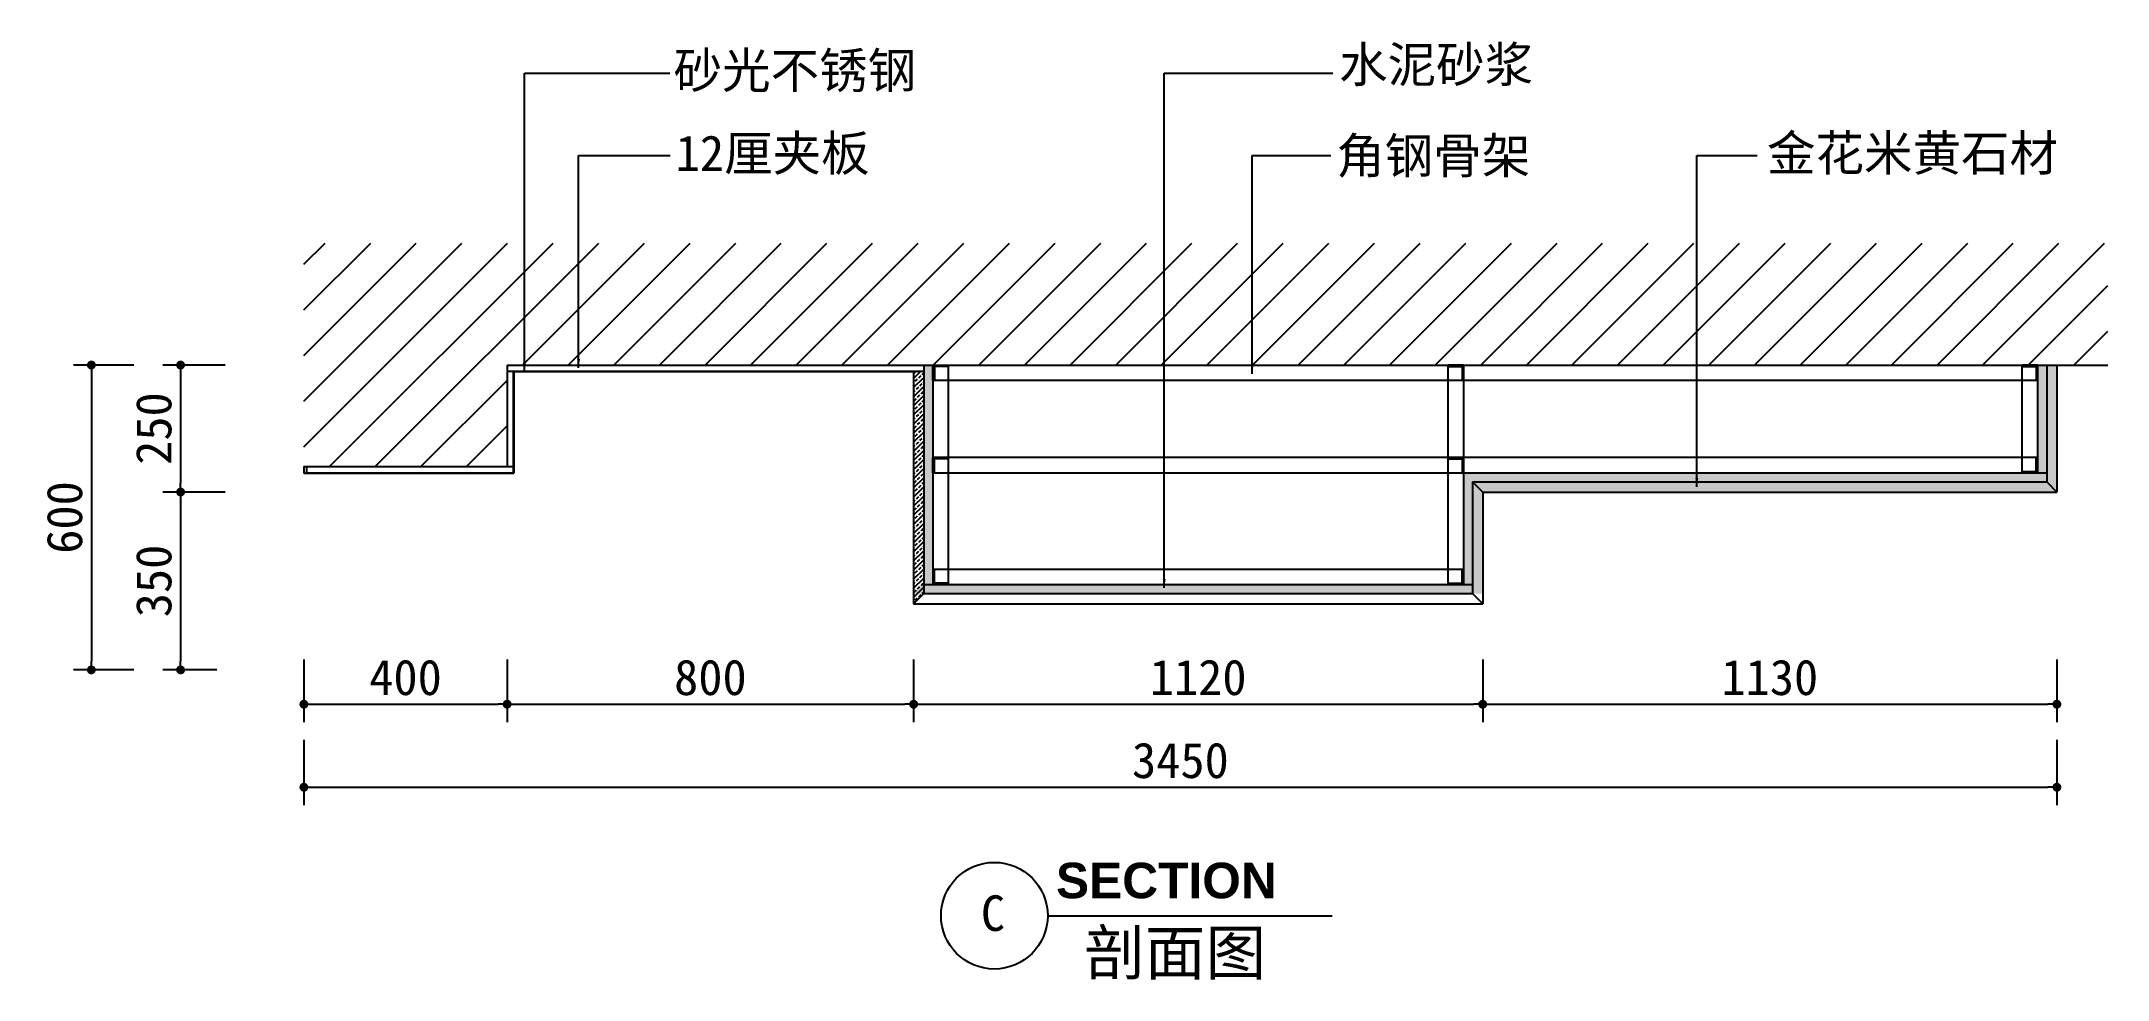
# Model space of a CAD drawing. Extents: x 2719 to 6785, y 936 to 2783.
import ezdxf

# ---------------------------------------------------------------- set-up
doc = ezdxf.new("R2010")
doc.units = 0
doc.header["$MEASUREMENT"] = 0
doc.layers.get('0').update_dxf_attribs({"linetype": 'CONTINUOUS'})
doc.layers.get('DEFPOINTS').update_dxf_attribs({"linetype": 'CONTINUOUS'})
for name, color, linetype in [('2', 2, 'CONTINUOUS'), ('3', 3, 'CONTINUOUS'), ('7', 7, 'CONTINUOUS'), ('BH', 3, 'CONTINUOUS'), ('DIM', 3, 'CONTINUOUS'), ('TEXT', 3, 'CONTINUOUS')]:
    doc.layers.add(name, color=color, linetype=linetype)
doc.styles.add('HT', font='swisseb.ttf')
doc.styles.add('HZ', font='SIMFANG0.TTF')
doc.dimstyles.new('ISO-25', dxfattribs={"dimscale": 35, "dimtxt": 2, "dimasz": 0.5, "dimexe": 1, "dimexo": 1, "dimgap": 0.5, "dimtad": 1, "dimdec": 0, "dimtxsty": 'HZ', "dimblk1": 'DOT', "dimblk2": 'DOT', "dimsah": 1, "dimcen": 0, "dimclrd": 256, "dimclre": 256, "dimclrt": 256, "dimazin": 3, "dimtfac": 0.5, "dimtdec": 0, "dimtix": 1, "dimtmove": 0, "dimatfit": 3, "dimtolj": 1, "dimtzin": 0})
pattern_1 = [(45, (18092.3, -30753.07), (-44.90128, 44.90128), [])]

# ---------------------------------------------------------------- blocks, each defined once
blk = doc.blocks.new('_DOT')
at = {"color": 0, "linetype": 'BYBLOCK'}
blk.add_line((-0.5, 0), (-1, 0), dxfattribs=at)
at = {"color": 0, "linetype": 'BYBLOCK', "const_width": 0.5}
blk.add_lwpolyline([(-0.25, 0, 1), (0.25, 0, 1)], format="xyb", close=True, dxfattribs=at)
blk = doc.blocks.new('*D5')
at = {"linetype": 'BYBLOCK'}
for p, q in [((-14857, 32161.5), (-14857, 32033.1)), ((-11407, 32161.5), (-11407, 32033.1)), ((-14839.5, 32068.1), (-11424.5, 32068.1))]:
    blk.add_line(p, q, dxfattribs=at)
at = {"layer": 'DEFPOINTS', "color": 0, "linetype": 'BYBLOCK'}
for p in [(-14857, 32196.5), (-11407, 32196.5), (-11407, 32068.1)]:
    blk.add_point(p, dxfattribs=at)
at = {"linetype": 'BYBLOCK', "xscale": 17.5, "yscale": 17.5, "zscale": 17.5, "rotation": 180}
blk.add_blockref('_DOT', (-14857, 32068.1), dxfattribs=at)
at = {"linetype": 'BYBLOCK', "xscale": 17.5, "yscale": 17.5, "zscale": 17.5}
blk.add_blockref('_DOT', (-11407, 32068.1), dxfattribs=at)
at = {"linetype": 'BYBLOCK', "insert": (-13132, 32120.6), "char_height": 70, "attachment_point": 5, "style": 'HZ'}
blk.add_mtext('\\A1;3450', dxfattribs=at)
blk = doc.blocks.new('*D2')
at = {"linetype": 'BYBLOCK'}
for p, q in [((-14457, 32319.5), (-14457, 32196.5)), ((-13657, 32319.5), (-13657, 32196.5)), ((-14439.5, 32231.5), (-13674.5, 32231.5))]:
    blk.add_line(p, q, dxfattribs=at)
at = {"layer": 'DEFPOINTS', "color": 0, "linetype": 'BYBLOCK'}
for p in [(-14457, 32354.5), (-13657, 32354.5), (-13657, 32231.5)]:
    blk.add_point(p, dxfattribs=at)
at = {"linetype": 'BYBLOCK', "xscale": 17.5, "yscale": 17.5, "zscale": 17.5, "rotation": 180}
blk.add_blockref('_DOT', (-14457, 32231.5), dxfattribs=at)
at = {"linetype": 'BYBLOCK', "xscale": 17.5, "yscale": 17.5, "zscale": 17.5}
blk.add_blockref('_DOT', (-13657, 32231.5), dxfattribs=at)
at = {"linetype": 'BYBLOCK', "insert": (-14057, 32284), "char_height": 70, "attachment_point": 5, "style": 'HZ'}
blk.add_mtext('\\A1;800', dxfattribs=at)
blk = doc.blocks.new('*D8')
at = {"linetype": 'BYBLOCK'}
for p, q in [((-15012.1, 32649.1), (-15134.7, 32649.1)), ((-15099.7, 32631.6), (-15099.7, 32316.6)), ((-15028.4, 32299.1), (-15134.7, 32299.1))]:
    blk.add_line(p, q, dxfattribs=at)
at = {"layer": 'DEFPOINTS', "color": 0, "linetype": 'BYBLOCK'}
for p in [(-14977.1, 32649.1), (-15099.7, 32299.1), (-14993.4, 32299.1)]:
    blk.add_point(p, dxfattribs=at)
at = {"linetype": 'BYBLOCK', "xscale": 17.5, "yscale": 17.5, "zscale": 17.5}
for p, rotation in [((-15099.7, 32649.1), 90), ((-15099.7, 32299.1), 270)]:
    blk.add_blockref('_DOT', p, dxfattribs=dict(at, rotation=rotation))
at = {"linetype": 'BYBLOCK', "insert": (-15152.2, 32474.1), "char_height": 70, "attachment_point": 5, "rotation": 90, "style": 'HZ'}
blk.add_mtext('\\A1;350', dxfattribs=at)
blk = doc.blocks.new('*D6')
at = {"linetype": 'BYBLOCK'}
for p, q in [((-15191.9, 32899.1), (-15310.3, 32899.1)), ((-15275.3, 32881.6), (-15275.3, 32316.6)), ((-15191.9, 32299.1), (-15310.3, 32299.1))]:
    blk.add_line(p, q, dxfattribs=at)
at = {"layer": 'DEFPOINTS', "color": 0, "linetype": 'BYBLOCK'}
for p in [(-15156.9, 32899.1), (-15275.3, 32299.1), (-15156.9, 32299.1)]:
    blk.add_point(p, dxfattribs=at)
at = {"linetype": 'BYBLOCK', "xscale": 17.5, "yscale": 17.5, "zscale": 17.5}
for p, rotation in [((-15275.3, 32899.1), 90), ((-15275.3, 32299.1), 270)]:
    blk.add_blockref('_DOT', p, dxfattribs=dict(at, rotation=rotation))
at = {"linetype": 'BYBLOCK', "insert": (-15327.8, 32599.1), "char_height": 70, "attachment_point": 5, "rotation": 90, "style": 'HZ'}
blk.add_mtext('\\A1;600', dxfattribs=at)
blk = doc.blocks.new('*D1')
at = {"linetype": 'BYBLOCK'}
for p, q in [((-14857, 32319.5), (-14857, 32196.5)), ((-14457, 32319.5), (-14457, 32196.5)), ((-14839.5, 32231.5), (-14474.5, 32231.5))]:
    blk.add_line(p, q, dxfattribs=at)
at = {"layer": 'DEFPOINTS', "color": 0, "linetype": 'BYBLOCK'}
for p in [(-14857, 32354.5), (-14457, 32354.5), (-14457, 32231.5)]:
    blk.add_point(p, dxfattribs=at)
at = {"linetype": 'BYBLOCK', "xscale": 17.5, "yscale": 17.5, "zscale": 17.5, "rotation": 180}
blk.add_blockref('_DOT', (-14857, 32231.5), dxfattribs=at)
at = {"linetype": 'BYBLOCK', "xscale": 17.5, "yscale": 17.5, "zscale": 17.5}
blk.add_blockref('_DOT', (-14457, 32231.5), dxfattribs=at)
at = {"linetype": 'BYBLOCK', "insert": (-14657, 32284), "char_height": 70, "attachment_point": 5, "style": 'HZ'}
blk.add_mtext('\\A1;400', dxfattribs=at)
blk = doc.blocks.new('*D7')
at = {"linetype": 'BYBLOCK'}
for p, q in [((-15012.1, 32899.1), (-15134.7, 32899.1)), ((-15099.7, 32881.6), (-15099.7, 32666.6)), ((-15012.1, 32649.1), (-15134.7, 32649.1))]:
    blk.add_line(p, q, dxfattribs=at)
at = {"layer": 'DEFPOINTS', "color": 0, "linetype": 'BYBLOCK'}
for p in [(-14977.1, 32899.1), (-15099.7, 32649.1), (-14977.1, 32649.1)]:
    blk.add_point(p, dxfattribs=at)
at = {"linetype": 'BYBLOCK', "xscale": 17.5, "yscale": 17.5, "zscale": 17.5}
for p, rotation in [((-15099.7, 32899.1), 90), ((-15099.7, 32649.1), 270)]:
    blk.add_blockref('_DOT', p, dxfattribs=dict(at, rotation=rotation))
at = {"linetype": 'BYBLOCK', "insert": (-15152.2, 32774.1), "char_height": 70, "attachment_point": 5, "rotation": 90, "style": 'HZ'}
blk.add_mtext('\\A1;250', dxfattribs=at)
blk = doc.blocks.new('*D4')
at = {"linetype": 'BYBLOCK'}
for p, q in [((-12537, 32319.5), (-12537, 32196.5)), ((-11407, 32319.5), (-11407, 32196.5)), ((-12519.5, 32231.5), (-11424.5, 32231.5))]:
    blk.add_line(p, q, dxfattribs=at)
at = {"layer": 'DEFPOINTS', "color": 0, "linetype": 'BYBLOCK'}
for p in [(-12537, 32354.5), (-11407, 32354.5), (-11407, 32231.5)]:
    blk.add_point(p, dxfattribs=at)
at = {"linetype": 'BYBLOCK', "xscale": 17.5, "yscale": 17.5, "zscale": 17.5, "rotation": 180}
blk.add_blockref('_DOT', (-12537, 32231.5), dxfattribs=at)
at = {"linetype": 'BYBLOCK', "xscale": 17.5, "yscale": 17.5, "zscale": 17.5}
blk.add_blockref('_DOT', (-11407, 32231.5), dxfattribs=at)
at = {"linetype": 'BYBLOCK', "insert": (-11972, 32284), "char_height": 70, "attachment_point": 5, "style": 'HZ'}
blk.add_mtext('\\A1;1130', dxfattribs=at)
blk = doc.blocks.new('*D3')
at = {"linetype": 'BYBLOCK'}
for p, q in [((-13657, 32319.5), (-13657, 32196.5)), ((-12537, 32319.5), (-12537, 32196.5)), ((-13639.5, 32231.5), (-12554.5, 32231.5))]:
    blk.add_line(p, q, dxfattribs=at)
at = {"layer": 'DEFPOINTS', "color": 0, "linetype": 'BYBLOCK'}
for p in [(-13657, 32354.5), (-12537, 32354.5), (-12537, 32231.5)]:
    blk.add_point(p, dxfattribs=at)
at = {"linetype": 'BYBLOCK', "xscale": 17.5, "yscale": 17.5, "zscale": 17.5, "rotation": 180}
blk.add_blockref('_DOT', (-13657, 32231.5), dxfattribs=at)
at = {"linetype": 'BYBLOCK', "xscale": 17.5, "yscale": 17.5, "zscale": 17.5}
blk.add_blockref('_DOT', (-12537, 32231.5), dxfattribs=at)
at = {"linetype": 'BYBLOCK', "insert": (-13097, 32284), "char_height": 70, "attachment_point": 5, "style": 'HZ'}
blk.add_mtext('\\A1;1120', dxfattribs=at)

msp = doc.modelspace()

# ---------------------------------------------------------------- hatches: boundary and pattern name
at = {"layer": 'BH'}
h = msp.add_hatch(dxfattribs=at)
h.set_pattern_fill('ANSI31', color=256, scale=20, style=0)
h.set_pattern_definition(pattern_1)
h.paths.add_polyline_path([(3235.3, 2386.1), (3235.3, 1946.1), (3635.3, 1946.1), (3635.3, 2146.1), (6685.3, 2146.1), (6685.3, 2386.1)])
h = msp.add_hatch(dxfattribs=at)
h.set_pattern_fill('ANSI31', color=256, scale=20, style=0)
h.set_pattern_definition(pattern_1)
h.paths.add_polyline_path([(6785.3, 2386.1), (6685.3, 2386.1), (6685.3, 2146.1), (6785.3, 2146.1)])
h = msp.add_hatch(dxfattribs=at)
h.set_pattern_fill('ANSI33', color=256, scale=2, style=0)
h.set_pattern_definition([(45, (28808.791, -28272.525), (-8.980256, 8.980256), []), (45, (28817.771, -28272.525), (-8.980256, 8.980256), [6.35, -3.175])])
h.paths.add_polyline_path([(5535.3, 1716.1), (4455.3, 1716.1), (4435.3, 1696.1), (5555.3, 1696.1)])
h.paths.add_polyline_path([(5555.3, 1896.1), (5535.3, 1916.1), (5535.3, 1716.1), (5555.3, 1696.1)])
h.paths.add_polyline_path([(6665.3, 1916.1), (5535.3, 1916.1), (5555.3, 1896.1), (6685.3, 1896.1)])
h.paths.add_polyline_path([(6685.3, 2146.1), (6665.3, 2146.1), (6665.3, 1916.1), (6685.3, 1896.1)])
h = msp.add_hatch(dxfattribs=at)
h.set_pattern_fill('ANSI33', color=256, scale=2, style=0)
h.set_pattern_definition([(45, (28808.791, -28232.525), (-8.980256, 8.980256), []), (45, (28817.771, -28232.525), (-8.980256, 8.980256), [6.35, -3.175])])
h.paths.add_polyline_path([(4455.3, 2134.1), (4435.3, 2134.1), (4435.3, 1676.1), (4455.3, 1696.1)])
h = msp.add_hatch(dxfattribs=at)
h.set_pattern_fill('AR-CONC', color=256, scale=0.5, style=0)
h.set_pattern_definition([(50, (28808.79, -28272.525), (91.09233, -7.96954), [9.525, -104.775]), (355, (28808.79, -28272.525), (-17.62141, 95.52832), [7.62, -83.82]), (100.451, (28816.38, -28273.19), (73.47125, 87.55834), [8.095, -89.045]), (46.1842, (28808.79, -28247.13), (135.53952, -21.02116), [14.2875, -157.1625]), (96.6356, (28820.09, -28248.88), (118.7021, 123.7128), [12.1425, -133.5675]), (351.184, (28808.79, -28247.13), (118.7023, 123.71256), [11.43, -125.73]), (21, (28821.49, -28253.475), (75.80744, -51.13276), [9.525, -104.775]), (326, (28821.49, -28253.475), (30.90101, 92.09398), [7.62, -83.82]), (71.4514, (28827.81, -28257.74), (106.70825, 40.96143), [8.095, -89.045]), (37.5, (28808.79, -28272.525), (1.544302, 42.27752), [0, -82.804, 0, -85.09, 0, -84.1375]), (7.5, (28808.79, -28272.525), (33.40983, 50.09029), [0, -48.514, 0, -80.899, 0, -32.0675]), (327.5, (28780.47, -28272.525), (67.795298, -2.864372), [0, -31.75, 0, -99.06, 0, -131.445]), (317.5, (28767.77, -28272.525), (74.06459, 12.71325), [0, -41.275, 0, -65.786, 0, -93.345])])
h.paths.add_polyline_path([(4473.3, 2146.1), (4455.3, 2146.1), (4455.3, 1714.1), (4473.3, 1714.1)])
h.paths.add_polyline_path([(4455.3, 1714.1), (4455.3, 1696.1), (5535.3, 1696.1), (5535.3, 1714.1)])
h.paths.add_polyline_path([(6665.3, 1934.1), (5517.3, 1934.1), (5517.3, 1714.1), (5535.3, 1714.1), (5535.3, 1916.1), (6665.3, 1916.1)])
h.paths.add_polyline_path([(6665.3, 2146.1), (6647.3, 2146.1), (6647.3, 1934.1), (6665.3, 1934.1)])
h = msp.add_hatch(dxfattribs=at)
h.set_pattern_fill('ANSI32', color=256, scale=10, style=0)
h.set_pattern_definition([(315, (4473.4368, 2158.0646), (-2.65165, -2.65165), []), (315, (4475.2045, 2158.0646), (-2.65165, -2.65165), [])])
edge = h.paths.add_edge_path()
edge.add_arc((4474.4, 2145.1), 1, 90, 180, ccw=False)
edge.add_line((4474.4, 2146.1), (4503.4, 2146.1))
edge.add_line((4503.4, 2146.1), (4503.4, 2145.4))
edge.add_arc((4501.4, 2145.4), 2, -90, 0, ccw=False)
edge.add_line((4501.4, 2143.4), (4478.1, 2143.4))
edge.add_arc((4478.1, 2141.4), 2, 90, 180)
edge.add_line((4476.1, 2141.4), (4476.1, 2118.1))
edge.add_arc((4474.1, 2118.1), 2, -90, 0, ccw=False)
edge.add_line((4474.1, 2116.1), (4473.4, 2116.1))
edge.add_line((4473.4, 2116.1), (4473.4, 2145.1))
h = msp.add_hatch(dxfattribs=at)
h.set_pattern_fill('ANSI32', color=256, scale=10, style=0)
h.set_pattern_definition([(225, (5517.2763, 2158.0646), (2.65165, -2.65165), []), (225, (5515.5085, 2158.0646), (2.65165, -2.65165), [])])
edge = h.paths.add_edge_path()
edge.add_arc((5516.3, 2145.1), 1, 0, 90)
edge.add_line((5516.3, 2146.1), (5487.3, 2146.1))
edge.add_line((5487.3, 2146.1), (5487.3, 2145.4))
edge.add_arc((5489.3, 2145.4), 2, 180, 270)
edge.add_line((5489.3, 2143.4), (5512.6, 2143.4))
edge.add_arc((5512.6, 2141.4), 2, 0, 90, ccw=False)
edge.add_line((5514.6, 2141.4), (5514.6, 2118.1))
edge.add_arc((5516.6, 2118.1), 2, 180, 270)
edge.add_line((5516.6, 2116.1), (5517.3, 2116.1))
edge.add_line((5517.3, 2116.1), (5517.3, 2145.1))
h = msp.add_hatch(dxfattribs=at)
h.set_pattern_fill('ANSI32', color=256, scale=10, style=0)
h.set_pattern_definition([(225, (6647.2763, 2158.0646), (2.65165, -2.65165), []), (225, (6645.5085, 2158.0646), (2.65165, -2.65165), [])])
edge = h.paths.add_edge_path()
edge.add_arc((6646.3, 2145.1), 1, 0, 90)
edge.add_line((6646.3, 2146.1), (6617.3, 2146.1))
edge.add_line((6617.3, 2146.1), (6617.3, 2145.4))
edge.add_arc((6619.3, 2145.4), 2, 180, 270)
edge.add_line((6619.3, 2143.4), (6642.6, 2143.4))
edge.add_arc((6642.6, 2141.4), 2, 0, 90, ccw=False)
edge.add_line((6644.6, 2141.4), (6644.6, 2118.1))
edge.add_arc((6646.6, 2118.1), 2, 180, 270)
edge.add_line((6646.6, 2116.1), (6647.3, 2116.1))
edge.add_line((6647.3, 2116.1), (6647.3, 2145.1))
h = msp.add_hatch(dxfattribs=at)
h.set_pattern_fill('ANSI32', color=256, scale=10, style=0)
h.set_pattern_definition([(315, (4473.2763, 1976.0646), (-2.65165, -2.65165), []), (315, (4475.044, 1976.0646), (-2.65165, -2.65165), [])])
edge = h.paths.add_edge_path()
edge.add_arc((4474.3, 1963.1), 1, 90, 180, ccw=False)
edge.add_line((4474.3, 1964.1), (4503.3, 1964.1))
edge.add_line((4503.3, 1964.1), (4503.3, 1963.4))
edge.add_arc((4501.3, 1963.4), 2, -90, 0, ccw=False)
edge.add_line((4501.3, 1961.4), (4477.9, 1961.4))
edge.add_arc((4477.9, 1959.4), 2, 90, 180)
edge.add_line((4475.9, 1959.4), (4475.9, 1936.1))
edge.add_arc((4473.9, 1936.1), 2, -90, 0, ccw=False)
edge.add_line((4473.9, 1934.1), (4473.3, 1934.1))
edge.add_line((4473.3, 1934.1), (4473.3, 1963.1))
h = msp.add_hatch(dxfattribs=at)
h.set_pattern_fill('ANSI32', color=256, scale=10, style=0)
h.set_pattern_definition([(225, (5517.2763, 1976.0646), (2.65165, -2.65165), []), (225, (5515.5085, 1976.0646), (2.65165, -2.65165), [])])
edge = h.paths.add_edge_path()
edge.add_arc((5516.3, 1963.1), 1, 0, 90)
edge.add_line((5516.3, 1964.1), (5487.3, 1964.1))
edge.add_line((5487.3, 1964.1), (5487.3, 1963.4))
edge.add_arc((5489.3, 1963.4), 2, 180, 270)
edge.add_line((5489.3, 1961.4), (5512.6, 1961.4))
edge.add_arc((5512.6, 1959.4), 2, 0, 90, ccw=False)
edge.add_line((5514.6, 1959.4), (5514.6, 1936.1))
edge.add_arc((5516.6, 1936.1), 2, 180, 270)
edge.add_line((5516.6, 1934.1), (5517.3, 1934.1))
edge.add_line((5517.3, 1934.1), (5517.3, 1963.1))
h = msp.add_hatch(dxfattribs=at)
h.set_pattern_fill('ANSI32', color=256, scale=10, style=0)
h.set_pattern_definition([(135, (6647.2763, 1922.0646), (2.65165, 2.65165), []), (135, (6645.5085, 1922.0646), (2.65165, 2.65165), [])])
edge = h.paths.add_edge_path()
edge.add_arc((6646.3, 1935.1), 1, -90, 0, ccw=False)
edge.add_line((6646.3, 1934.1), (6617.3, 1934.1))
edge.add_line((6617.3, 1934.1), (6617.3, 1934.7))
edge.add_arc((6619.3, 1934.7), 2, 90, 180, ccw=False)
edge.add_line((6619.3, 1936.7), (6642.6, 1936.7))
edge.add_arc((6642.6, 1938.7), 2, 270, 360)
edge.add_line((6644.6, 1938.7), (6644.6, 1962.1))
edge.add_arc((6646.6, 1962.1), 2, 90, 180, ccw=False)
edge.add_line((6646.6, 1964.1), (6647.3, 1964.1))
edge.add_line((6647.3, 1964.1), (6647.3, 1935.1))
h = msp.add_hatch(dxfattribs=at)
h.set_pattern_fill('ANSI32', color=256, scale=10, style=0)
h.set_pattern_definition([(45, (4473.4368, 1702.0646), (-2.65165, 2.65165), []), (45, (4475.2045, 1702.0646), (-2.65165, 2.65165), [])])
edge = h.paths.add_edge_path()
edge.add_arc((4474.4, 1715.1), 1, 180, 270)
edge.add_line((4474.4, 1714.1), (4503.4, 1714.1))
edge.add_line((4503.4, 1714.1), (4503.4, 1714.7))
edge.add_arc((4501.4, 1714.7), 2, 0, 90)
edge.add_line((4501.4, 1716.7), (4478.1, 1716.7))
edge.add_arc((4478.1, 1718.7), 2, 180, 270, ccw=False)
edge.add_line((4476.1, 1718.7), (4476.1, 1742.1))
edge.add_arc((4474.1, 1742.1), 2, 0, 90)
edge.add_line((4474.1, 1744.1), (4473.4, 1744.1))
edge.add_line((4473.4, 1744.1), (4473.4, 1715.1))
h = msp.add_hatch(dxfattribs=at)
h.set_pattern_fill('ANSI32', color=256, scale=10, style=0)
h.set_pattern_definition([(135, (5517.2763, 1702.0646), (2.65165, 2.65165), []), (135, (5515.5085, 1702.0646), (2.65165, 2.65165), [])])
edge = h.paths.add_edge_path()
edge.add_arc((5516.3, 1715.1), 1, -90, 0, ccw=False)
edge.add_line((5516.3, 1714.1), (5487.3, 1714.1))
edge.add_line((5487.3, 1714.1), (5487.3, 1714.7))
edge.add_arc((5489.3, 1714.7), 2, 90, 180, ccw=False)
edge.add_line((5489.3, 1716.7), (5512.6, 1716.7))
edge.add_arc((5512.6, 1718.7), 2, 270, 360)
edge.add_line((5514.6, 1718.7), (5514.6, 1742.1))
edge.add_arc((5516.6, 1742.1), 2, 90, 180, ccw=False)
edge.add_line((5516.6, 1744.1), (5517.3, 1744.1))
edge.add_line((5517.3, 1744.1), (5517.3, 1715.1))

# ---------------------------------------------------------------- linework, layer by layer
at = {"layer": '2'}
for p, q in [((3635.3, 2146.1), (6785.3, 2146.1)), ((3635.3, 2146.1), (3635.3, 1946.1)), ((3235.3, 1946.1), (3635.3, 1946.1))]:
    msp.add_line(p, q, dxfattribs=at)
at = {"layer": '3'}
for p, q in [((3635.3, 2134.1), (4455.3, 2134.1)), ((3647.3, 2134.1), (3647.3, 1934.1)), ((4455.3, 2146.1), (4455.3, 1696.1)), ((4473.3, 2146.1), (4473.3, 1714.1)), ((6647.3, 2146.1), (6647.3, 1934.1)), ((6665.3, 2146.1), (6665.3, 1916.1)), ((3240.3, 1934.1), (3647.3, 1934.1)), ((3635.3, 1946.1), (3647.3, 1946.1)), ((3647.3, 1934.1), (3648.3, 1933.1)), ((5517.3, 1934.1), (5517.3, 1714.1)), ((5517.3, 1934.1), (6665.3, 1934.1)), ((5535.3, 1916.1), (5535.3, 1696.1)), ((5535.3, 1916.1), (6665.3, 1916.1)), ((5535.3, 1916.1), (5555.3, 1896.1)), ((6665.3, 1916.1), (6685.3, 1896.1)), ((4455.3, 1714.1), (5535.3, 1714.1)), ((4455.3, 1696.1), (4435.3, 1676.1)), ((4455.3, 1696.1), (5535.3, 1696.1)), ((5535.3, 1696.1), (5555.3, 1676.1))]:
    msp.add_line(p, q, dxfattribs=at)
at = {"layer": '7'}
for p, q in [((3647.3, 2133.1), (4435.3, 2133.1)), ((3648.3, 2133.1), (3648.3, 1933.1)), ((4435.3, 2134.1), (4435.3, 1676.1)), ((4473.4, 2116.1), (6647.3, 2116.1)), ((4503.4, 2146.1), (4503.4, 1714.1)), ((5487.3, 1714.1), (5487.3, 2146.1)), ((5517.3, 2146.1), (5517.3, 1784.1)), ((6617.3, 1934.4), (6617.3, 2146.1)), ((6685.3, 2146.1), (6685.3, 1896.1)), ((6647.3, 1964.1), (4473.3, 1964.1)), ((3235.3, 1946.1), (3235.3, 1933.1)), ((3235.3, 1933.1), (3648.3, 1933.1)), ((3240.3, 1946.1), (3240.3, 1933.1)), ((4473.3, 1934.1), (5517.3, 1934.1)), ((5555.3, 1896.1), (5555.3, 1676.1)), ((5555.3, 1896.1), (6685.3, 1896.1)), ((4473.4, 1744.1), (5517.3, 1744.1)), ((4435.3, 1676.1), (5555.3, 1676.1))]:
    msp.add_line(p, q, dxfattribs=at)
for points in [[(4473.4, 2145.1, -0.414214), (4474.4, 2146.1), (4503.4, 2146.1), (4503.4, 2145.4, -0.414214), (4501.4, 2143.4), (4478.1, 2143.4, 0.414214), (4476.1, 2141.4), (4476.1, 2118.1, -0.414214), (4474.1, 2116.1), (4473.4, 2116.1)], [(5517.3, 2145.1, 0.414214), (5516.3, 2146.1), (5487.3, 2146.1), (5487.3, 2145.4, 0.414214), (5489.3, 2143.4), (5512.6, 2143.4, -0.414214), (5514.6, 2141.4), (5514.6, 2118.1, 0.414214), (5516.6, 2116.1), (5517.3, 2116.1)], [(6647.3, 2145.1, 0.414214), (6646.3, 2146.1), (6617.3, 2146.1), (6617.3, 2145.4, 0.414214), (6619.3, 2143.4), (6642.6, 2143.4, -0.414214), (6644.6, 2141.4), (6644.6, 2118.1, 0.414214), (6646.6, 2116.1), (6647.3, 2116.1)], [(4473.3, 1963.1, -0.414214), (4474.3, 1964.1), (4503.3, 1964.1), (4503.3, 1963.4, -0.414214), (4501.3, 1961.4), (4477.9, 1961.4, 0.414214), (4475.9, 1959.4), (4475.9, 1936.1, -0.414214), (4473.9, 1934.1), (4473.3, 1934.1)], [(5517.3, 1963.1, 0.414214), (5516.3, 1964.1), (5487.3, 1964.1), (5487.3, 1963.4, 0.414214), (5489.3, 1961.4), (5512.6, 1961.4, -0.414214), (5514.6, 1959.4), (5514.6, 1936.1, 0.414214), (5516.6, 1934.1), (5517.3, 1934.1)], [(6647.3, 1935.1, -0.414214), (6646.3, 1934.1), (6617.3, 1934.1), (6617.3, 1934.7, -0.414214), (6619.3, 1936.7), (6642.6, 1936.7, 0.414214), (6644.6, 1938.7), (6644.6, 1962.1, -0.414214), (6646.6, 1964.1), (6647.3, 1964.1)], [(4473.4, 1715.1, 0.414214), (4474.4, 1714.1), (4503.4, 1714.1), (4503.4, 1714.7, 0.414214), (4501.4, 1716.7), (4478.1, 1716.7, -0.414214), (4476.1, 1718.7), (4476.1, 1742.1, 0.414214), (4474.1, 1744.1), (4473.4, 1744.1)], [(5517.3, 1715.1, -0.414214), (5516.3, 1714.1), (5487.3, 1714.1), (5487.3, 1714.7, -0.414214), (5489.3, 1716.7), (5512.6, 1716.7, 0.414214), (5514.6, 1718.7), (5514.6, 1742.1, -0.414214), (5516.6, 1744.1), (5517.3, 1744.1)]]:
    msp.add_lwpolyline(points, format="xyb", close=True, dxfattribs=at)
at = {"layer": 'TEXT', "color": 6}
msp.add_line((4699.2, 1062.2), (5259.2, 1062.2), dxfattribs=at)
msp.add_circle((4594.2, 1062.2), 105, dxfattribs=at)

# ---------------------------------------------------------------- texts
at = {"layer": 'TEXT', "style": 'HZ'}
for s, p in [('砂光不锈钢', (3962.9, 2690.9)), ('水泥砂浆', (5272.6, 2702.6)), ('12厘夹板', (3967, 2528.1)), ('角钢骨架', (5267.1, 2523.1)), ('金花米黄石材', (6114.8, 2528.3))]:
    msp.add_text(s, height=70, dxfattribs=at).set_placement(p)
at = {"layer": 'TEXT', "linetype": 'BYBLOCK'}
for s, height, style, p in [('SECTION', 70, 'HT', (4715.4, 1096.5)), ('C', 70, 'HZ', (4567.7, 1032.2)), ('剖面图', 87.5, 'HZ', (4771, 945.8))]:
    msp.add_text(s, height=height, dxfattribs=dict(at, style=style)).set_placement(p)

# ---------------------------------------------------------------- dimensions: what is measured, and where the dimension line sits
at = {"layer": 'DIM'}
for base, p1, p2, picture, middle in [((2817, 1546.1), (2935.4, 2146.1), (2935.4, 1546.1), '*D6', (2764.5, 1846.1)), ((2992.6, 1896.1), (3115.2, 2146.1), (3115.2, 1896.1), '*D7', (2940.1, 2021.1)), ((2992.6, 1546.1), (3115.2, 1896.1), (3098.9, 1546.1), '*D8', (2940.1, 1721.1))]:
    dim = msp.add_linear_dim(base=base, p1=p1, p2=p2, angle=90, dimstyle='ISO-25', dxfattribs=at)
    dim.commit()
    dim.dimension.update_dxf_attribs({"geometry": picture, "text_midpoint": middle, "insert": (18092.3, -30753.1)})
for base, p1, p2, picture, middle in [((3635.3, 1478.4), (3235.3, 1601.5), (3635.3, 1601.5), '*D1', (3435.3, 1530.9)), ((4435.3, 1478.4), (3635.3, 1601.5), (4435.3, 1601.5), '*D2', (4035.3, 1530.9)), ((5555.3, 1478.4), (4435.3, 1601.5), (5555.3, 1601.5), '*D3', (4995.3, 1530.9)), ((6685.3, 1478.4), (5555.3, 1601.5), (6685.3, 1601.5), '*D4', (6120.3, 1530.9)), ((6685.3, 1315), (3235.3, 1443.4), (6685.3, 1443.4), '*D5', (4960.3, 1367.5))]:
    dim = msp.add_linear_dim(base=base, p1=p1, p2=p2, dimstyle='ISO-25', dxfattribs=at)
    dim.commit()
    dim.dimension.update_dxf_attribs({"geometry": picture, "text_midpoint": middle, "insert": (18092.3, -30753.1)})

# ---------------------------------------------------------------- leaders
at = {"layer": 'TEXT'}
for points in [[(3669.4, 2133.4), (3669.4, 2720.4), (3955.5, 2720.4)], [(4928.5, 1707.6), (4928.5, 2720.3), (5260, 2720.3)], [(3775.8, 2140.6), (3775.8, 2558.3), (3956, 2558.3)], [(5101.4, 2128.4), (5101.4, 2558.3), (5256.4, 2558.3)], [(5976.7, 1906.5), (5976.7, 2558.3), (6095.7, 2558.3)]]:
    msp.add_leader(points, dimstyle='ISO-25', dxfattribs=at)

doc.saveas('drawing.dxf')
